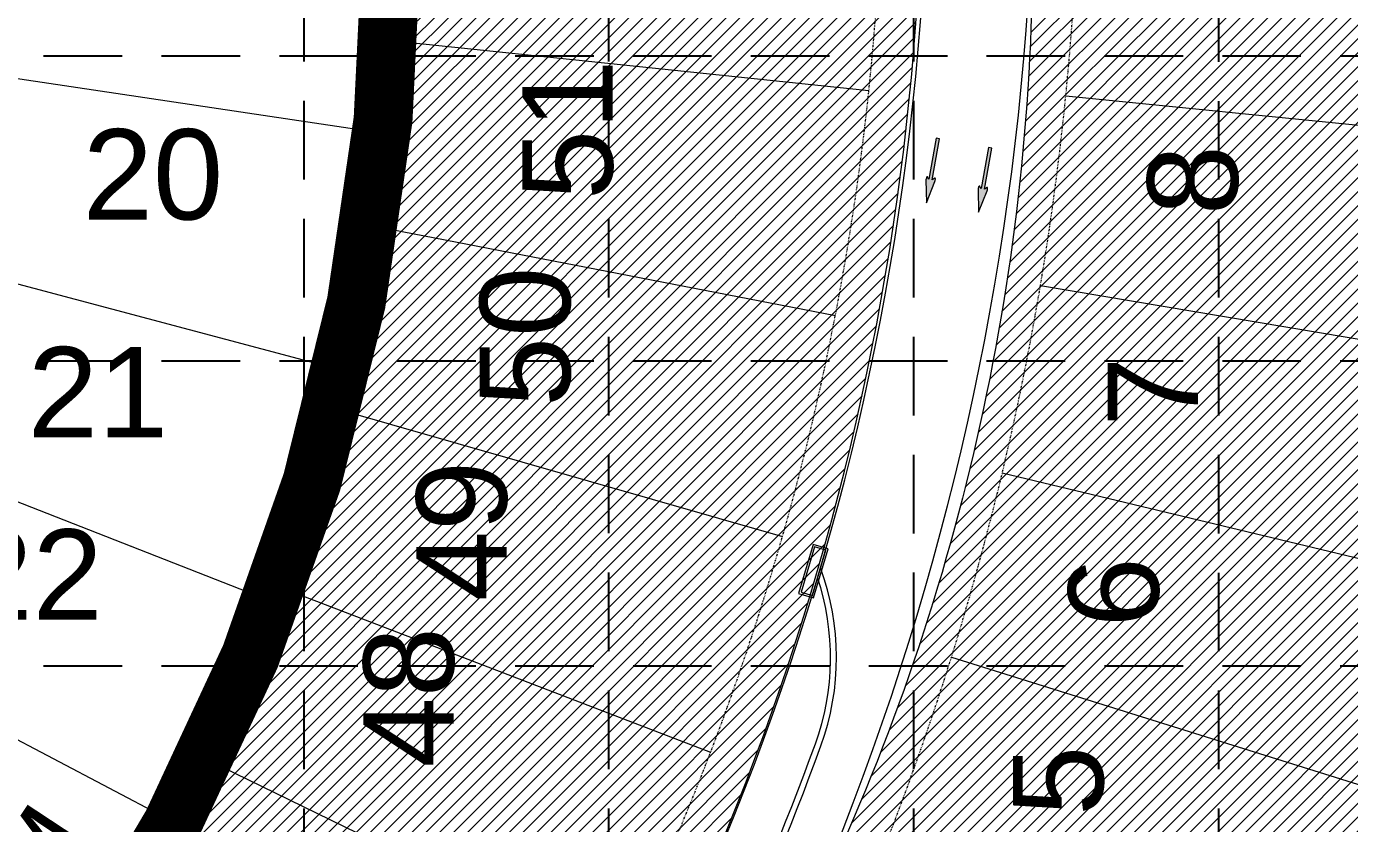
# Model space of a CAD drawing. Extents: x 218174 to 221286, y 216036 to 221010.
# Drawn here: x 219271.2 to 219607.9, y 219413.9 to 219616.7 of the extents above; entities that cross this region are included whole.
import ezdxf
from ezdxf.enums import TextEntityAlignment as Align

# ---------------------------------------------------------------- set-up
doc = ezdxf.new("R2010")
doc.units = 0
doc.header["$MEASUREMENT"] = 0
doc.linetypes.add('DASHED', pattern=[0.75, 0.5, -0.25])
doc.linetypes.add('DIVIDE', pattern=[1.25, 0.5, -0.25, 0, -0.25, 0, -0.25])
for name, color, linetype, lineweight in [('1 ARROWS', 7, 'Continuous', 0), ('1 BLOCK NUMBERS', 7, 'Continuous', 0), ('1 CURB LINE', 7, 'Continuous', 0), ('1 LOT NUMBERS', 7, 'Continuous', 0), ('1 PHASE LINES', 7, 'Continuous', 0), ('1 STORM PIPE', 5, 'Continuous', 0), ('25', 7, 'Continuous', 0), ('PH.3-10', 7, 'Continuous', 0), ('PH.3-27', 7, 'Continuous', 0), ('PH.3-29', 7, 'Continuous', 0), ('PH.4-27', 7, 'Continuous', 0), ('PH.4-29', 7, 'Continuous', 0)]:
    doc.layers.add(name, color=color, linetype=linetype, lineweight=lineweight)
doc.layers.add('1 SODDED LOT', color=2, linetype='Continuous')
doc.layers.add('GRID', color=251, linetype='DASHED')
doc.styles.get("Standard").update_dxf_attribs({"font": 'ARIAL.TTF'})
pattern_1 = [(45, (0, 0), (-1.767766952966369, 1.767766952966369), [])]

msp = doc.modelspace()

# ---------------------------------------------------------------- hatches: boundary and pattern name
at = {"layer": '1 ARROWS', "linetype": 'Continuous', "lineweight": 0}
h = msp.add_hatch(color=256, dxfattribs=at)
edge = h.paths.add_edge_path()
edge.add_line((219502.3666048829, 219578.113864416), (219501.6714349754, 219577.6817684369))
edge.add_line((219501.6714349754, 219577.6817684369), (219503.539343552, 219588.0996375179))
edge.add_line((219503.539343552, 219588.0996375179), (219502.6921365372, 219588.2474766997))
edge.add_line((219502.6921365372, 219588.2474766997), (219500.8249338974, 219577.833544833))
edge.add_line((219500.8249338974, 219577.833544833), (219500.4273776291, 219578.4493736422))
edge.add_line((219500.4273776291, 219578.4493736422), (219500.4260452792, 219578.4505027549))
edge.add_ellipse((219500.2850882006, 219577.9322396233), major_axis=(0.09884375217138967, 0.5512077265292407), ratio=0.2857142856803795, start_angle=-17.18267222473772, end_angle=124.7269333345142)
edge.add_line((219500.0993446849, 219577.6414460301), (219500.0998384623, 219577.6425141454))
edge.add_line((219500.0998384623, 219577.6425141454), (219500.2064, 219571.8))
edge.add_line((219500.2064, 219571.8), (219502.3787796147, 219577.2298395668))
edge.add_line((219502.3787796147, 219577.2298395668), (219502.3794395651, 219577.2284236655))
edge.add_ellipse((219502.309621038, 219577.5739990282), major_axis=(0.09884375218045567, 0.5512077264987939), ratio=0.2857142857595586, start_angle=234.1684722207149, end_angle=374.4967194430056)
edge.add_line((219502.3666048829, 219578.113864416), (219502.3666048829, 219578.113864416))
h = msp.add_hatch(color=256, dxfattribs=at)
edge = h.paths.add_edge_path()
edge.add_line((219515.6547048829, 219575.731364416), (219514.9595349754, 219575.2992684369))
edge.add_line((219514.9595349754, 219575.2992684369), (219516.827443552, 219585.7171375179))
edge.add_line((219516.827443552, 219585.7171375179), (219515.9802365372, 219585.8649766997))
edge.add_line((219515.9802365372, 219585.8649766997), (219514.1130338974, 219575.451044833))
edge.add_line((219514.1130338974, 219575.451044833), (219513.7154776291, 219576.0668736422))
edge.add_line((219513.7154776291, 219576.0668736422), (219513.7141452792, 219576.0680027549))
edge.add_ellipse((219513.5731882007, 219575.5497396233), major_axis=(0.09884375217138967, 0.5512077265292407), ratio=0.2857142856803795, start_angle=-17.18267222473772, end_angle=124.7269333345142)
edge.add_line((219513.3874446849, 219575.2589460301), (219513.3879384623, 219575.2600141454))
edge.add_line((219513.3879384623, 219575.2600141454), (219513.4945, 219569.4175))
edge.add_line((219513.4945, 219569.4175), (219515.6668796147, 219574.8473395668))
edge.add_line((219515.6668796147, 219574.8473395668), (219515.6675395651, 219574.8459236654))
edge.add_ellipse((219515.597721038, 219575.1914990282), major_axis=(0.09884375218045567, 0.5512077264987939), ratio=0.2857142857595586, start_angle=234.1684722207149, end_angle=374.4967194430056)
edge.add_line((219515.6547048829, 219575.731364416), (219515.6547048829, 219575.731364416))
at = {"layer": '1 SODDED LOT', "linetype": 'Continuous', "lineweight": 0}
h = msp.add_hatch(dxfattribs=at)
h.set_pattern_fill('ANSI31', color=256, scale=20, style=0)
h.set_pattern_definition(pattern_1)
edge = h.paths.add_edge_path()
edge.add_line((219475.4323052449, 219147.444003146), (219484.0059976856, 219158.0672530681))
edge.add_line((219484.0059976856, 219158.0672530681), (219525.0296510095, 219215.8261341982))
edge.add_line((219525.0296510095, 219215.8261341982), (219555.3456011817, 219266.1077832075))
edge.add_line((219555.3456011817, 219266.1077832075), (219580.1136357446, 219315.1255244578))
edge.add_line((219580.1136357446, 219315.1255244578), (219602.5341624803, 219366.8883159152))
edge.add_line((219602.5341624803, 219366.8883159152), (219621.3793221881, 219420.9509069505))
edge.add_line((219621.3793221881, 219420.9509069505), (219636.5571038646, 219475.7616311401))
edge.add_line((219636.5571038646, 219475.7616311401), (219648.3246516918, 219535.0259385895))
edge.add_line((219648.3246516918, 219535.0259385895), (219655.1489825292, 219587.1166144214))
edge.add_line((219655.1489825292, 219587.1166144214), (219659.2672806414, 219644.1361634186))
edge.add_line((219659.2672806414, 219644.1361634186), (219659.254730776, 219733.059728265))
edge.add_line((219659.254730776, 219733.059728265), (219657.4870566138, 219948.8443099199))
edge.add_line((219657.4870566138, 219948.8443099199), (219688.7331481751, 220030.9676380692))
edge.add_line((219688.7331481751, 220030.9676380692), (219749.0571499495, 220093.8122126724))
edge.add_line((219749.0571499495, 220093.8122126724), (219797.1930126573, 220136.0663225271))
edge.add_line((219797.1930126573, 220136.0663225271), (219840.5630852996, 220184.1232006675))
edge.add_line((219840.5630852996, 220184.1232006675), (219872.5042217056, 220231.4895576038))
edge.add_line((219872.5042217056, 220231.4895576038), (219768.5820726932, 220298.9748182372))
edge.add_line((219768.5820726932, 220298.9748182372), (219751.5323121054, 220274.9457712017))
edge.add_line((219751.5323121054, 220274.9457712017), (219734.6029277781, 220254.6460065115))
edge.add_line((219734.6029277781, 220254.6460065115), (219716.61547027, 220236.2493353521))
edge.add_line((219716.61547027, 220236.2493353521), (219691.0586083644, 220213.8978556696))
edge.add_line((219691.0586083644, 220213.8978556696), (219665.3797267635, 220194.9206644955))
edge.add_line((219665.3797267635, 220194.9206644955), (219646.3238232265, 220180.0664160972))
edge.add_line((219646.3238232265, 220180.0664160972), (219622.5762976214, 220158.7157978516))
edge.add_line((219622.5762976214, 220158.7157978516), (219597.137506899, 220129.1230808097))
edge.add_line((219597.137506899, 220129.1230808097), (219581.6785911615, 220107.4716529112))
edge.add_line((219581.6785911615, 220107.4716529112), (219569.5877775821, 220088.7570101068))
edge.add_arc((219750.1028268064, 219972.1331540567), 214.9111602416781, 147.1350465495527, 168.4719511664674)
edge.add_arc((220206.0321608502, 219879.1408230171), 680.2273229459104, 168.4719511664666, 178.0273705019318)
edge.add_line((219526.2079510478, 219902.555661235), (219527.2301247836, 219639.9876281985))
edge.add_arc((218960.6703304758, 219637.7820187235), 566.5640874952472, -25.11841071174888, 0.22305055361238146, ccw=False)
edge.add_arc((218340.7872357614, 219928.399408143), 1251.190641278881, 330.4295665447405, 334.88158928825175, ccw=False)
edge.add_arc((218923.4802639634, 219597.7813066724), 581.235796430975, 322.07344402292466, 330.4295665447392, ccw=False)
edge.add_arc((219395.5992003155, 219229.8951809441), 17.29280903881189, 142.0734440229354, 235.1860688875663)
edge.add_line((219385.7265072294, 219215.6976045424), (219475.4323052449, 219147.444003146))
at = {"layer": '1 SODDED LOT', "lineweight": 0}
h = msp.add_hatch(dxfattribs=at)
h.set_pattern_fill('ANSI31', color=256, scale=20, style=0)
h.set_pattern_definition(pattern_1)
edge = h.paths.add_edge_path()
edge.add_line((219551.4906559289, 220110.564609817), (219367.0987866988, 220109.8185611151))
edge.add_line((219367.0987866988, 220109.8185611151), (219364.5965155221, 219607.4716750037))
edge.add_line((219364.5965155221, 219607.4716750037), (219357.5099899668, 219536.6510588022))
edge.add_line((219357.5099899668, 219536.6510588022), (219331.5260828251, 219464.650086645))
edge.add_line((219331.5260828251, 219464.650086645), (219289.0069493876, 219380.8456823144))
edge.add_line((219289.0069493876, 219380.8456823144), (219143.733235187, 219186.0889645997))
edge.add_line((219143.733235187, 219186.0889645997), (219037.2010362386, 219189.4039041139))
edge.add_line((219037.2010362386, 219189.4039041139), (219018.3036546521, 219060.7464366794))
edge.add_line((219018.3036546521, 219060.7464366794), (219073.8147516077, 219044.2216270044))
edge.add_line((219073.8147516077, 219044.2216270044), (219113.97170986, 219028.8771617048))
edge.add_line((219113.97170986, 219028.8771617048), (219141.1367045943, 219011.1719960742))
edge.add_line((219141.1367045943, 219011.1719960742), (219148.7325851158, 219004.2703739246))
edge.add_line((219148.7325851158, 219004.2703739246), (219158.9253344339, 219003.8629213669))
edge.add_line((219158.9253344339, 219003.8629213669), (219168.3026542572, 219006.7150892708))
edge.add_line((219168.3026542572, 219006.7150892708), (219172.7874567953, 219013.6417943318))
edge.add_line((219172.7874567953, 219013.6417943318), (219360.4262625045, 219257.5249111722))
edge.add_arc((218829.9204208373, 219665.6855245095), 669.3515775158193, 322.4260346540026, 357.521118745443)
edge.add_line((219498.6456402032, 219636.7353033207), (219499.4840874574, 219911.9301388391))
edge.add_arc((219913.975405297, 219910.667291349), 414.4932416194639, 151.4302003989582, 179.8254351675008, ccw=False)
edge.add_line((219549.9528626947, 220108.889983858), (219551.7776915674, 220109.6488172017))
edge.add_line((219551.7776915674, 220109.6488172017), (219551.4906559289, 220110.564609817))

# ---------------------------------------------------------------- linework, layer by layer
at = {"layer": '1 ARROWS', "linetype": 'Continuous', "lineweight": 0}
for p, q in [((219502.6921365372, 219588.2474766997), (219500.8249338974, 219577.833544833)), ((219501.6714349754, 219577.6817684369), (219503.539343552, 219588.0996375179)), ((219503.539343552, 219588.0996375179), (219502.6921365372, 219588.2474766997)), ((219515.9802365372, 219585.8649766997), (219514.1130338974, 219575.451044833)), ((219514.9595349754, 219575.2992684369), (219516.827443552, 219585.7171375179)), ((219516.827443552, 219585.7171375179), (219515.9802365372, 219585.8649766997)), ((219500.4273776291, 219578.4493736422), (219500.4260452792, 219578.4505027549)), ((219500.8249338974, 219577.833544833), (219500.4273776291, 219578.4493736422)), ((219502.3666048829, 219578.113864416), (219501.6714349754, 219577.6817684369)), ((219502.3666048829, 219578.113864416), (219502.3666048829, 219578.113864416)), ((219500.0993446849, 219577.6414460301), (219500.0998384623, 219577.6425141454)), ((219500.0998384623, 219577.6425141454), (219500.2064, 219571.8)), ((219500.2064, 219571.8), (219502.3787796147, 219577.2298395668)), ((219502.3787796147, 219577.2298395668), (219502.3794395651, 219577.2284236655)), ((219513.3874446849, 219575.2589460301), (219513.3879384623, 219575.2600141454)), ((219513.3879384623, 219575.2600141454), (219513.4945, 219569.4175)), ((219513.4945, 219569.4175), (219515.6668796147, 219574.8473395668)), ((219513.7154776291, 219576.0668736422), (219513.7141452792, 219576.0680027549)), ((219514.1130338974, 219575.451044833), (219513.7154776291, 219576.0668736422)), ((219515.6547048829, 219575.731364416), (219514.9595349754, 219575.2992684369)), ((219515.6547048829, 219575.731364416), (219515.6547048829, 219575.731364416)), ((219515.6668796147, 219574.8473395668), (219515.6675395651, 219574.8459236654))]:
    msp.add_line(p, q, dxfattribs=at)
for centre, major_axis, ratio, start_param, end_param in [((219500.2850882006, 219577.9322396233), (0.09884375217138967, 0.5512077265292407), 0.2857142856803795, -0.2998942046126523, 2.176895652602743), ((219502.309621038, 219577.5739990282), (0.09884375218045567, 0.5512077264987939), 0.2857142857595586, 4.087010844616353, 6.536200792197912), ((219513.5731882007, 219575.5497396233), (0.09884375217138967, 0.5512077265292407), 0.2857142856803795, -0.2998942046126523, 2.176895652602743), ((219515.597721038, 219575.1914990282), (0.09884375218045567, 0.5512077264987939), 0.2857142857595586, 4.087010844616353, 6.536200792197912)]:
    msp.add_ellipse(centre, major_axis=major_axis, ratio=ratio, start_param=start_param, end_param=end_param, dxfattribs=at)
for p in [(219500.4273776291, 219578.4493736422), (219513.7154776291, 219576.0668736422)]:
    msp.add_point(p, dxfattribs=at)
at = {"layer": '1 CURB LINE', "color": 7, "linetype": 'Continuous', "lineweight": 0}
for radius, start, end in [(676.4999999999997, 322.620825, 0.3477888888888886), (703.4999999999997, 322.6315805555556, 0.3477888888889394)]:
    msp.add_arc((218824.1956292891, 219669.6970626377), radius, start, end, dxfattribs=at)
at = {"layer": '1 PHASE LINES', "linetype": 'Continuous', "lineweight": 0, "const_width": 15, "flags": 128}
msp.add_lwpolyline([(219072.7367471159, 220353.2492012243), (219364.2156749931, 220353.2492012243), (219364.2156749931, 219640.0514935064, -0.1963308952916351), (219225.3753395168, 219300.0932290771), (219142.0511054016, 219186.2674284725), (219049.1340145164, 219192.2090444537), (218921.1256429346, 219191.0770941167), (218921.1256429346, 219071.9732745571), (218868.1054707686, 219071.9732745571), (218868.1054707686, 219021.7551318665), (218890.2983711181, 219021.7551318665), (218890.2983711181, 218901.895455098), (218873.3103353788, 218901.895455098), (218839.2516439526, 218755.8841101766), (218809.0378641987, 218665.3308277418), (218782.5459946296, 218600.5944388118), (218782.5459946296, 218492.1764490698), (218763.4236707162, 218492.1764490698), (218763.4236707162, 218440.8646983874), (218803.5522710504, 218440.8646983874), (218803.5522710504, 218304.9094122892)], format="xyb", dxfattribs=at)
at = {"layer": '1 SODDED LOT', "lineweight": 0, "flags": 128}
msp.add_lwpolyline([(219551.4906559289, 220110.564609817), (219367.0987866988, 220109.8185611151), (219364.5965155221, 219607.4716750037), (219357.5099899668, 219536.6510588022), (219331.5260828251, 219464.650086645), (219289.0069493876, 219380.8456823144), (219143.733235187, 219186.0889645997), (219037.2010362386, 219189.4039041139), (219018.3036546521, 219060.7464366794), (219073.8147516077, 219044.2216270044), (219113.97170986, 219028.8771617048), (219141.1367045943, 219011.1719960742), (219148.7325851158, 219004.2703739246), (219158.9253344339, 219003.8629213669), (219168.3026542572, 219006.7150892708), (219172.7874567953, 219013.6417943318), (219360.4262625045, 219257.5249111722, 0.1543394592838439), (219498.6456402032, 219636.7353033207), (219499.4840874574, 219911.9301388391, -0.1245354695982087), (219549.9528626947, 220108.889983858), (219551.7776915674, 220109.6488172017)], format="xyb", close=True, dxfattribs=at)
at = {"layer": '1 SODDED LOT', "linetype": 'Continuous', "lineweight": 0, "flags": 128}
msp.add_lwpolyline([(219539.5270720376, 220015.0826395015, 0.04171755807883162), (219526.2079510478, 219902.555661235), (219527.2301247836, 219639.9876281985, -0.1110258348579198), (219473.6558376396, 219397.2810110767, -0.01942805762827475), (219429.0099260388, 219310.9454445236, -0.0364766276972741), (219381.9586449012, 219240.5242209969, 0.4302161562812038), (219385.7265072294, 219215.6976045424), (219475.4323052449, 219147.444003146), (219484.0059976856, 219158.0672530681), (219525.0296510095, 219215.8261341982), (219555.3456011817, 219266.1077832075), (219580.1136357446, 219315.1255244578), (219602.5341624803, 219366.8883159152), (219621.3793221881, 219420.9509069505), (219636.5571038646, 219475.7616311401), (219648.3246516918, 219535.0259385895), (219655.1489825292, 219587.1166144214), (219659.2672806414, 219644.1361634186), (219659.254730776, 219733.059728265), (219657.4870566138, 219948.8443099199)], format="xyb", dxfattribs=at)
at = {"layer": '1 STORM PIPE', "linetype": 'Continuous', "lineweight": 0}
for centre, radius, start, end in [((219411.5769366309, 219456.1340639154), 65.75000000000546, 340.0189361111111, 20.29481388888889), ((219411.5769366309, 219456.1340639154), 64.25000000000546, 340.0189361111111, 18.46608611111114), ((218824.1761646788, 219669.7106211709), 689.2736897103163, 328.7219888888889, 340.0189361111111), ((218824.1761646788, 219669.7106211709), 690.7736897103163, 328.7219861111111, 340.0189361111111)]:
    msp.add_arc(centre, radius, start, end, dxfattribs=at)
at = {"layer": '25', "color": 7, "linetype": 'DASHED', "lineweight": 0}
msp.add_lwpolyline([(219073.0423, 220352.9968), (219365.0472, 220354.7693), (219369.3233, 219650.3192), (219363.2416, 219589.3575), (219350.8263, 219529.3934), (219331.7625, 219471.2005), (219306.2908, 219415.5135), (219263.0222, 219346.3614), (219141.9205, 219187.8476), (219034.8638, 219192.7436), (218920.8702, 219192.0517), (218921.5986, 219072.0539), (218888.6577, 219071.8539), (218889.6896, 218901.8571), (218876.2234, 218901.7753), (218842.5039, 218762.4865), (218812.8776, 218673.7352), (218783.2987, 218602.1537), (218784.2674, 218442.5887), (218803.6962, 218442.7067), (218804.5243034059, 218306.3036360027)], dxfattribs=at)
at = {"layer": 'GRID', "color": 253, "linetype": 'DASHED', "ltscale": 40}
for p, q in [((219341.8400059447, 216427.7683959682), (219341.8400059447, 220928.2973227122)), ((219419.4327881263, 216427.7561967602), (219419.4327881263, 220928.2973227122)), ((219497.025570308, 216427.7439975522), (219497.025570308, 220928.2973227122)), ((219574.6183524896, 216427.7317983443), (219574.6183524896, 220928.2973227122)), ((218255.5410554017, 219609.2200256241), (221204.0667783041, 219609.2200256241)), ((218255.5410554017, 219531.6272434425), (221204.0667783041, 219531.6272434425)), ((218255.5410554017, 219454.0344612609), (221204.0667783041, 219454.0344612609))]:
    msp.add_line(p, q, dxfattribs=at)
at = {"layer": 'PH.3-10', "color": 7, "linetype": 'Continuous', "lineweight": 0}
for points in [[(219467.6853, 219472.4861), (219471.521, 219471.351), (219475.21, 219483.8166), (219471.3744, 219484.9517)], [(219468.3067, 219472.8236), (219471.1834, 219471.9723), (219474.5886, 219483.4791), (219471.7119, 219484.3304)]]:
    msp.add_lwpolyline(points, close=True, dxfattribs=at)
at = {"layer": 'PH.3-27', "color": 7, "linetype": 'DIVIDE', "lineweight": 0}
for radius in [665, 715]:
    msp.add_arc((218824.1956292891, 219669.6970626377), radius, 322.620825, 0.3477888888888886, dxfattribs=at)
at = {"layer": 'PH.3-29', "color": 7, "linetype": 'Continuous', "lineweight": 0}
for p, q in [((219369.3233, 219650.3192), (219363.2416, 219589.3575)), ((219365.5966, 219612.9631), (219485.5742, 219600.3905)), ((219535.6928, 219599.0096), (219655.105, 219587.1459)), ((219363.2416, 219589.3575), (219350.8263, 219529.3934)), ((219358.4425, 219566.1784), (219477.0528, 219543.1958)), ((219529.2407, 219550.8), (219647.5699, 219530.8452)), ((219350.8263, 219529.3934), (219331.7625, 219471.2005)), ((219350.6385, 219529.4434), (219350.8263, 219529.3934)), ((219347.7689, 219520.0604), (219463.5948, 219486.9575)), ((219519.5257, 219503.1406), (219636.2245, 219475.1871)), ((219333.0241, 219475.0515), (219445.302, 219432.1011)), ((219331.7625, 219471.2005), (219306.2908, 219415.5135)), ((219331.7621, 219471.2006), (219331.7625, 219471.2005)), ((219506.593, 219456.252), (219621.1213, 219420.429)), ((219313.7411, 219431.8017), (219422.3128, 219379.0412)), ((219306.2908, 219415.5135), (219263.0222, 219346.3614))]:
    msp.add_line(p, q, dxfattribs=at)
at = {"layer": 'PH.4-27', "color": 7, "linetype": 'DIVIDE', "lineweight": 0}
msp.add_lwpolyline([(218868.9616, 219021.7335), (218868.6581, 219071.7325), (218921.5986, 219072.0539), (218920.8702, 219192.0517), (219034.8638, 219192.7436), (219141.9205, 219187.8476), (219263.0222, 219346.3614), (219306.2908, 219415.5135), (219331.7625, 219471.2005), (219350.8263, 219529.3934), (219363.2416, 219589.3575), (219369.3233, 219650.3192), (219365.0186, 220359.4833), (219245.0208, 220358.7549), (219245.1708, 220334.0404), (219195.1717, 220333.7369), (219195.0503, 220353.7374), (219073.0422855708, 220352.9967696402), (218493.3063817988, 220352.8902485733), (218493.3063817988, 218306.6994409894)], dxfattribs=at)
at = {"layer": 'PH.4-29', "color": 7, "linetype": 'Continuous', "lineweight": 0}
for p, q in [((219369.3233, 219650.3192), (219363.2416, 219589.3575)), ((219244.552580752, 219607.0469759819), (219363.2416023408, 219589.3575397504)), ((219363.2416, 219589.3575), (219350.8263, 219529.3934)), ((219234.8709290079, 219560.2859196875), (219350.8263077517, 219529.3933616779)), ((219350.8263, 219529.3934), (219331.7625, 219471.2005)), ((219220.0046376995, 219514.9061428114), (219331.7624753685, 219471.200471334)), ((219200.1413888333, 219471.4805500046), (219306.2907797632, 219415.5135346721)), ((219331.7625, 219471.2005), (219306.2908, 219415.5135)), ((219306.2907797632, 219415.5135346721), (219263.0222396405, 219346.3614389203))]:
    msp.add_line(p, q, dxfattribs=at)

# ---------------------------------------------------------------- texts
at = {"layer": '1 BLOCK NUMBERS', "color": 7, "linetype": 'Continuous', "lineweight": 0}
msp.add_text('BLOCK M', height=20, rotation=56.63263888888889, dxfattribs=at).set_placement((219246.4819051604, 219362.6179705614), align=Align.MIDDLE)
at = {"layer": '1 LOT NUMBERS', "color": 7, "linetype": 'Continuous', "lineweight": 0}
for s, p in [('51', (219420.3568, 219572.5369)), ('51', (219420.3568, 219572.5369)), ('51', (219420.3568, 219572.5369)), ('51', (219420.3568, 219572.5369)), ('51', (219420.3568, 219572.5369)), ('51', (219420.3568, 219572.5369)), ('51', (219420.3568, 219572.5369)), ('51', (219420.3568, 219572.5369)), ('51', (219420.3568, 219572.5369)), ('51', (219420.3568, 219572.5369)), ('51', (219420.3568, 219572.5369)), ('51', (219420.3568, 219572.5369)), ('51', (219420.3568, 219572.5369)), ('51', (219420.3568, 219572.5369)), ('51', (219420.3568, 219572.5369)), ('51', (219420.3568, 219572.5369)), ('8', (219579.4515, 219568.664)), ('8', (219579.4515, 219568.664)), ('8', (219579.4515, 219568.664)), ('8', (219579.4515, 219568.664)), ('8', (219579.4515, 219568.664)), ('8', (219579.4515, 219568.664)), ('8', (219579.4515, 219568.664)), ('8', (219579.4515, 219568.664)), ('8', (219579.4515, 219568.664)), ('8', (219579.4515, 219568.664)), ('8', (219579.4515, 219568.664)), ('8', (219579.4515, 219568.664)), ('8', (219579.4515, 219568.664)), ('8', (219579.4515, 219568.664)), ('8', (219579.4515, 219568.664)), ('8', (219579.4515, 219568.664)), ('50', (219409.5587, 219519.843)), ('50', (219409.5587, 219519.843)), ('50', (219409.5587, 219519.843)), ('50', (219409.5587, 219519.843)), ('50', (219409.5587, 219519.843)), ('50', (219409.5587, 219519.843)), ('50', (219409.5587, 219519.843)), ('50', (219409.5587, 219519.843)), ('50', (219409.5587, 219519.843)), ('50', (219409.5587, 219519.843)), ('50', (219409.5587, 219519.843)), ('50', (219409.5587, 219519.843)), ('50', (219409.5587, 219519.843)), ('50', (219409.5587, 219519.843)), ('50', (219409.5587, 219519.843)), ('50', (219409.5587, 219519.843)), ('7', (219569.3283, 219514.8574)), ('7', (219569.3283, 219514.8574)), ('7', (219569.3283, 219514.8574)), ('7', (219569.3283, 219514.8574)), ('7', (219569.3283, 219514.8574)), ('7', (219569.3283, 219514.8574)), ('7', (219569.3283, 219514.8574)), ('7', (219569.3283, 219514.8574)), ('7', (219569.3283, 219514.8574)), ('7', (219569.3283, 219514.8574)), ('7', (219569.3283, 219514.8574)), ('7', (219569.3283, 219514.8574)), ('7', (219569.3283, 219514.8574)), ('7', (219569.3283, 219514.8574)), ('7', (219569.3283, 219514.8574)), ('7', (219569.3283, 219514.8574)), ('49', (219393.4014, 219470.4623)), ('49', (219393.4014, 219470.4623)), ('49', (219393.4014, 219470.4623)), ('49', (219393.4014, 219470.4623)), ('49', (219393.4014, 219470.4623)), ('49', (219393.4014, 219470.4623)), ('49', (219393.4014, 219470.4623)), ('49', (219393.4014, 219470.4623)), ('49', (219393.4014, 219470.4623)), ('49', (219393.4014, 219470.4623)), ('49', (219393.4014, 219470.4623)), ('49', (219393.4014, 219470.4623)), ('49', (219393.4014, 219470.4623)), ('49', (219393.4014, 219470.4623)), ('49', (219393.4014, 219470.4623)), ('49', (219393.4014, 219470.4623)), ('6', (219559.3247, 219463.8053)), ('6', (219559.3247, 219463.8053)), ('6', (219559.3247, 219463.8053)), ('6', (219559.3247, 219463.8053)), ('6', (219559.3247, 219463.8053)), ('6', (219559.3247, 219463.8053)), ('6', (219559.3247, 219463.8053)), ('6', (219559.3247, 219463.8053)), ('6', (219559.3247, 219463.8053)), ('6', (219559.3247, 219463.8053)), ('6', (219559.3247, 219463.8053)), ('6', (219559.3247, 219463.8053)), ('6', (219559.3247, 219463.8053)), ('6', (219559.3247, 219463.8053)), ('6', (219559.3247, 219463.8053)), ('6', (219559.3247, 219463.8053)), ('48', (219379.9387, 219428.1702)), ('48', (219379.9387, 219428.1702)), ('48', (219379.9387, 219428.1702)), ('48', (219379.9387, 219428.1702)), ('48', (219379.9387, 219428.1702)), ('48', (219379.9387, 219428.1702)), ('48', (219379.9387, 219428.1702)), ('48', (219379.9387, 219428.1702)), ('48', (219379.9387, 219428.1702)), ('48', (219379.9387, 219428.1702)), ('48', (219379.9387, 219428.1702)), ('48', (219379.9387, 219428.1702)), ('48', (219379.9387, 219428.1702)), ('48', (219379.9387, 219428.1702)), ('48', (219379.9387, 219428.1702)), ('48', (219379.9387, 219428.1702)), ('5', (219545.2319, 219415.8607)), ('5', (219545.2319, 219415.8607)), ('5', (219545.2319, 219415.8607)), ('5', (219545.2319, 219415.8607)), ('5', (219545.2319, 219415.8607)), ('5', (219545.2319, 219415.8607)), ('5', (219545.2319, 219415.8607)), ('5', (219545.2319, 219415.8607)), ('5', (219545.2319, 219415.8607)), ('5', (219545.2319, 219415.8607)), ('5', (219545.2319, 219415.8607)), ('5', (219545.2319, 219415.8607)), ('5', (219545.2319, 219415.8607)), ('5', (219545.2319, 219415.8607)), ('5', (219545.2319, 219415.8607)), ('5', (219545.2319, 219415.8607))]:
    msp.add_text(s, height=23, rotation=90, dxfattribs=at).set_placement(p)
for s, p in [('20', (219285.5024, 219567.579)), ('20', (219285.5024, 219567.579)), ('21', (219271.5087, 219512.1549)), ('21', (219271.5087, 219512.1549)), ('22', (219254.8676, 219465.7623)), ('22', (219254.8676, 219465.7623))]:
    msp.add_text(s, height=23, dxfattribs=at).set_placement(p)

doc.saveas('drawing.dxf')
